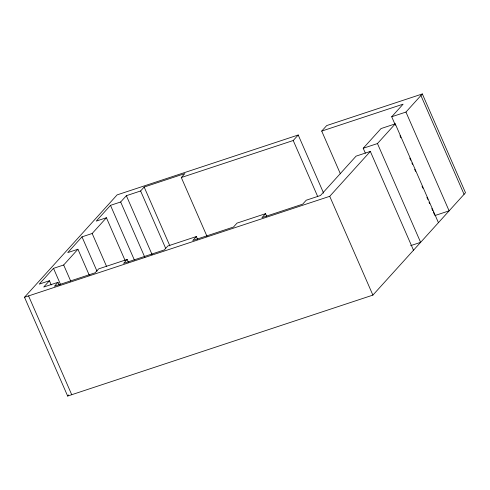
<?xml version="1.0" encoding="UTF-8"?>
<svg xmlns="http://www.w3.org/2000/svg" width="490" height="490" viewBox="0 0 490 490"><rect width="100%" height="100%" fill="white"/><g stroke="black" fill="none" stroke-linecap="round" stroke-linejoin="round"><path stroke-width="0.73" d="M340.385 173.828L321.716 131.087L326.701 125.575L422.337 93.945L465.5 192.742L372.89 295.109L67.663 396.055L24.5 297.259L117.11 194.891L298.214 134.995L323.621 193.152M89.254 275.166L77.922 249.239L63.675 264.992L53.502 268.355L39.255 284.102L49.429 280.739L51.266 284.941M125.091 260.484L106.422 217.738L92.175 233.491L81.995 236.854L67.749 252.607L77.922 249.239M207.019 236.376L181.306 177.521L184.871 173.583L144.17 187.045L140.612 190.978L126.365 195.694L120.669 201.99L110.495 205.353L96.248 221.106L106.422 217.738M49.429 280.739L43.733 287.036L57.973 282.326L59.198 285.131M57.973 282.326L54.415 286.264L95.109 272.808L98.674 268.869L127.161 259.449L128.386 262.248M127.161 259.449L123.596 263.381L164.297 249.925L167.856 245.986L196.343 236.566L197.568 239.371M196.343 236.566L192.784 240.504L233.479 227.042L237.044 223.103L265.531 213.683L266.756 216.488M181.306 177.521L293.222 140.508L298.214 134.995M67.663 396.055L68.686 394.928M265.531 213.683L261.966 217.621L302.667 204.165L306.226 200.226L320.472 195.516L356.089 156.138L370.336 151.428L413.499 250.225M365.356 153.168L363.213 148.268L381.024 128.576L395.265 123.866L438.428 222.662M395.381 125.177L391.706 116.767L403.105 104.168L321.716 131.087M24.5 297.259L329.727 196.319L370.336 151.428M363.213 148.268L377.459 143.558L395.265 123.866M391.706 116.767L405.953 112.057L422.337 93.945M434.869 215.563L449.116 210.853L405.953 112.057M410.651 245.649L420.622 242.348L377.459 143.558M420.91 95.519L464.073 194.316M399.975 135.687L400.894 137.788M409.769 158.105L410.687 160.206M411.912 163.011L412.525 164.413M414.669 169.32L415.587 171.42M422.013 186.133L422.931 188.234M426.913 197.341L427.831 199.448M429.056 202.248L429.669 203.65M431.813 208.556L432.731 210.657M433.338 212.06L434.563 214.859M329.727 196.319L372.89 295.109M293.222 140.508L317.716 196.564M144.17 187.045L169.889 245.9M140.612 190.978L165.712 248.436M126.365 195.694L152.078 254.549M120.669 201.99L144.85 257.342M110.495 205.353L134.37 260.006M92.175 233.491L106.563 266.419M81.995 236.854L96.996 271.19M63.675 264.992L70.719 281.107M53.502 268.355L60.546 284.47M28.567 295.917L71.73 394.707"/></g></svg>
